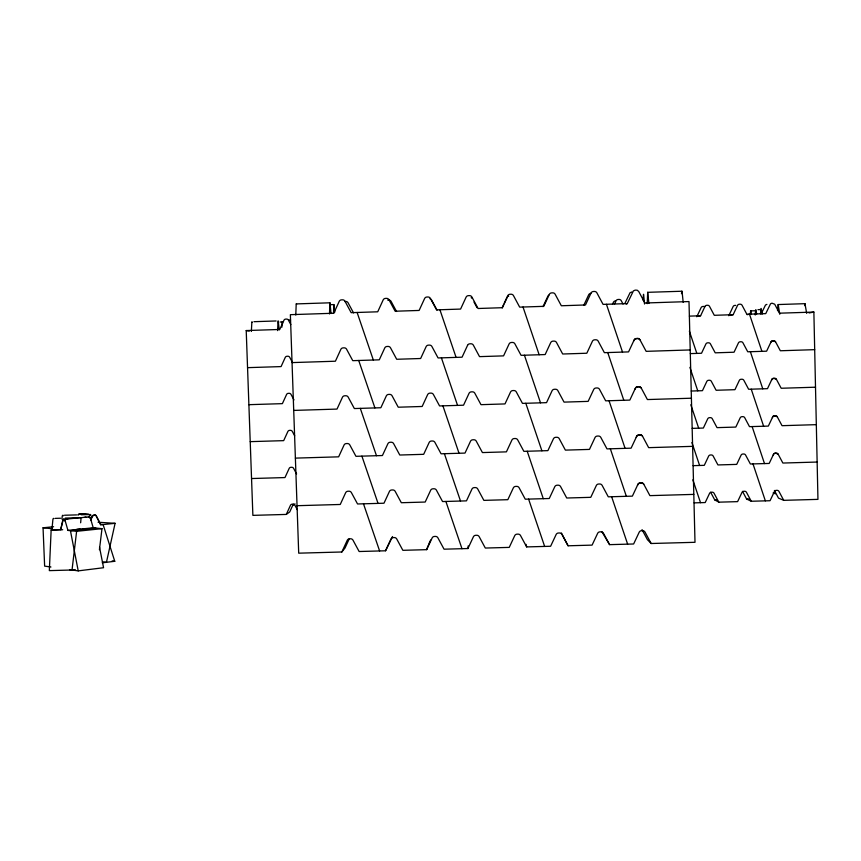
<?xml version="1.0" encoding="UTF-8"?>
<svg xmlns="http://www.w3.org/2000/svg" width="861" height="861" viewBox="0 0 861 861"><rect width="100%" height="100%" fill="white"/><g stroke="black" fill="none" stroke-linecap="round" stroke-linejoin="round"><path stroke-width="1.29" d="M333.541 313.404L333.767 304.643A6.339 0.613 87.8 0 1 333.939 304.633L334.703 312.295M329.526 313.942L329.817 302.857A6.501 0.646 87.8 0 1 329.989 302.846L331.022 313.522M643.189 300.381L643.425 294.516A6.382 0.667 88.8 0 1 643.608 294.333L644.545 304.03M295.786 315.051L296.206 303.976A6.501 0.786 87.7 0 1 296.421 303.965L296.593 304.396M647.224 303.664L647.687 292.32L682.052 291.233L683.182 302.319M277.619 330.613L278.038 320.959A5.069 0.678 87.7 0 1 278.221 320.927L279.276 329.86M281.913 327.191L282.171 321.992A4.972 0.646 87.7 0 1 282.354 321.971L282.612 323.09M251.358 331.463L251.864 321.81A5.069 0.764 87.6 0 1 252.069 321.788L252.305 322.477M61.303 529.515L51.143 530.064L49.335 570.628L75.187 569.917M681.503 293.676L681.804 291.19M750.297 314.319L750.609 311.015A4.649 0.807 89 0 1 750.835 310.896L754.871 310.767M755.237 315.008L755.689 309.842A4.736 0.839 89 0 1 755.915 309.723L756.625 314.136M760.489 313.888L760.963 308.615A4.832 0.872 89 0 1 761.189 308.496L762.06 314.168M777.505 310.627L778.183 304.546L804.97 303.675L806.682 313.393M80.643 522.788L80.977 519.075A2.131 0.57 89.1 0 1 81.429 517.719A5.457 1.453 89.1 0 1 81.817 517.655A2.131 0.57 89.1 0 1 81.978 517.838M61.949 519.118L62.175 516.697A2.077 0.581 89.1 0 1 62.638 515.373A5.338 1.485 89.1 0 1 63.036 515.319A2.077 0.581 89.1 0 1 63.327 515.825M642.026 529.623L647.429 539.696L651.153 543.506L694.999 542.301L689.004 301.565L644.9 303.007L638.711 291.47L637.205 290.211L635.181 290.125L633.395 290.9L627.271 303.589L603.077 304.385L596.888 292.848A2.648 2.637 -44.1 0 0 594.488 291.47A6.78 6.748 -43.6 0 0 592.659 291.631A2.648 2.637 -44.2 0 0 591.055 293.02L585.491 304.966L561.329 305.763L555.141 294.236A2.637 2.626 -49.2 0 0 552.74 292.858A6.77 6.737 -48.7 0 0 550.922 293.02A2.637 2.626 -49.3 0 0 549.329 294.408L543.775 306.344L519.667 307.129L513.479 295.614A2.637 2.626 -56.6 0 0 511.079 294.236A6.759 6.737 -56.3 0 0 509.26 294.397A2.637 2.626 -56.9 0 0 507.667 295.786L502.146 307.711L478.081 308.496L471.893 297.002A2.637 2.626 -66.8 0 0 469.503 295.624A6.748 6.727 -66.9 0 0 467.684 295.775A2.637 2.626 -67.2 0 0 466.092 297.163L460.592 309.077L436.57 309.863L430.382 298.38A2.626 2.615 -78.1 0 0 427.992 297.002A6.737 6.716 -78.5 0 0 426.184 297.153A2.626 2.615 -78.4 0 0 424.602 298.541L419.124 310.444L395.145 311.23L388.957 299.746A2.626 2.615 -87.5 0 0 386.567 298.38A6.727 6.705 -88.1 0 0 384.759 298.53A2.626 2.615 -87.7 0 0 383.177 299.919L377.721 311.8L351.159 312.672L344.97 301.21A2.626 2.605 85.6 0 0 342.592 299.832A6.727 6.694 85 0 0 340.784 299.994A2.626 2.605 85.5 0 0 339.212 301.372L333.777 313.243L290.372 314.674L298.702 553.171L341.849 551.987L347.252 540.288A2.605 2.583 39.4 0 1 348.823 538.932A6.662 6.63 38.9 0 1 350.61 538.782A2.605 2.583 39.2 0 1 352.978 540.148L359.134 551.514L385.545 550.792L390.969 539.072A2.605 2.594 33 0 1 392.541 537.716A6.673 6.64 32.6 0 1 394.338 537.576A2.605 2.594 32.8 0 1 396.706 538.943L402.862 550.319L426.701 549.662L432.147 537.931A2.605 2.594 25.3 0 1 433.718 536.575A6.684 6.651 25.1 0 1 435.526 536.435A2.605 2.594 25.1 0 1 437.894 537.802L444.05 549.189L467.932 548.532L468.18 545.928M51.908 529.784L52.865 519.872A2.131 0.603 89.2 0 1 53.35 518.516A5.457 1.55 89.2 0 1 53.769 518.451A2.131 0.603 89.2 0 1 53.931 518.634M804.561 305.601L804.97 303.675M99.413 549.748L101.996 528.665L76.618 531.312L72.033 570.004L74.692 569.67M98.068 522.229L115.094 523.327L106.441 562.298L102.524 561.781M426.701 549.662L427.982 545.734M290.814 324.586L288.413 320.152A2.034 2.013 77.9 0 0 286.562 319.087A5.198 5.166 77.4 0 0 285.174 319.205A2.034 2.013 77.8 0 0 283.958 320.281L279.771 329.462L246.214 330.559L252.876 515.362L286.282 514.426L290.448 505.342A2.013 2.002 49.3 0 1 291.653 504.288A5.166 5.134 48.9 0 1 293.052 504.169A2.013 2.002 49.3 0 1 294.882 505.235L297.271 509.637M293.289 504.169L289.705 511.972L286.282 514.426M349.243 538.857L345.013 548.016L341.849 551.987M467.566 345.326L462.066 357.197L438.077 357.961L431.899 346.488A2.626 2.615 -83.7 0 0 429.51 345.121A6.716 6.705 -84.9 0 0 427.702 345.272A2.626 2.615 -84.2 0 0 426.12 346.649L420.642 358.51L396.695 359.274L390.517 347.822A2.615 2.615 83.9 0 0 388.128 346.445A6.716 6.694 82.7 0 0 386.32 346.596A2.615 2.615 83.6 0 0 384.749 347.973L379.292 359.833L352.762 360.673L346.585 349.222A2.615 2.605 77.5 0 0 344.196 347.855A6.705 6.684 76.6 0 0 342.398 348.005A2.615 2.605 77.4 0 0 340.827 349.383L335.403 361.222L292.051 362.599M392.519 536.532L385.545 550.792M502.297 308.001L503.911 304.503M504.449 303.341L507.151 297.508A2.583 2.572 -56.8 0 1 507.527 296.937M428.52 544.582L430.651 539.998M542.99 306.656L547.876 296.162A2.583 2.572 -49.3 0 1 548.791 295.108M467.932 548.532L473.399 536.79A2.615 2.594 16.7 0 1 474.981 535.434A6.694 6.662 16.7 0 1 476.79 535.284A2.615 2.594 16.5 0 1 479.168 536.661L485.313 548.048L509.238 547.392L514.738 535.65A2.615 2.605 8.5 0 1 516.32 534.283A6.705 6.662 8.7 0 1 518.128 534.143A2.615 2.605 8.3 0 1 520.507 535.51L526.652 546.918L550.62 546.261L556.141 534.498A2.615 2.605 1.9 0 1 557.734 533.142A6.716 6.673 2.2 0 1 559.542 532.991A2.615 2.605 1.7 0 1 561.932 534.369L568.077 545.788L592.088 545.121L597.631 533.357A2.626 2.605 -3.2 0 1 599.224 531.99A6.727 6.684 -2.8 0 1 601.043 531.84A2.626 2.605 -3.3 0 1 603.432 533.217L609.577 544.647L633.631 543.991L639.196 532.206A2.626 2.605 -6.9 0 1 640.799 530.839A6.737 6.684 -6.5 0 1 642.618 530.688A2.626 2.605 -7 0 1 645.007 532.066L651.153 543.506M583.769 305.321L588.676 294.806A2.583 2.572 -44.2 0 1 590.237 293.45A6.63 6.597 -43.6 0 1 590.926 293.332M612.451 304.353L613.419 302.286A2.303 2.292 -41 0 1 615.443 300.941M614.56 304.019L616.045 300.844A2.346 2.335 -40.9 0 1 618.101 299.488A6.027 5.984 -40.4 0 1 619.737 299.52A2.346 2.335 -40.8 0 1 621.222 300.65L623.052 304.073M624.903 303.363L630.048 292.74L631.802 291.976M696.818 316.751L701.102 307.635A2.023 2.013 -35.3 0 1 702.328 306.581A5.188 5.144 -34.9 0 1 703.728 306.462A2.023 2.013 -35.2 0 1 704.793 306.72M698.077 316.417L700.596 315.761L704.965 306.473A2.066 2.045 -35.2 0 1 706.214 305.397A5.284 5.241 -34.9 0 1 707.645 305.278A2.066 2.045 -35.2 0 1 709.507 306.355L714.296 315.309L733.152 314.695L737.533 305.407A2.066 2.045 -34.2 0 1 738.781 304.331A5.295 5.241 -33.9 0 1 740.212 304.213A2.066 2.045 -34.2 0 1 742.074 305.278L746.864 314.254L765.741 313.63L770.552 303.772L771.951 303.169L774.696 304.213L779.485 313.189L813.871 312.069L817.95 499.369L783.725 500.338L778.495 498.11L774.394 490.447M728.793 315.718L733.098 306.591A2.023 2.013 -34.2 0 1 734.325 305.526A5.198 5.144 -33.9 0 1 735.724 305.407M761.468 313.275L765.526 304.988L766.903 304.385M80.557 517.665L63.273 519.409L60.7 529.644L62.724 520.388A2.142 1.076 85 0 1 63.359 519.377A5.5 2.755 84.9 0 1 64.101 519.366L65.35 521.432M633.674 340.978L634.665 339.256L637.57 338.438A2.648 2.626 -34.2 0 1 639.971 339.815L646.148 351.342L690.21 349.943M634.944 389.204L635.935 387.482L638.84 386.675A2.637 2.626 -26.9 0 1 641.241 388.053L647.407 399.558L691.415 398.212M636.214 437.313L637.194 435.601L640.1 434.794A2.637 2.626 -19.3 0 1 642.5 436.172L648.656 447.655L692.61 446.353M637.474 485.313L638.453 483.602L641.359 482.806A2.637 2.615 -12.5 0 1 643.748 484.183L649.904 495.635L693.805 494.386M770.627 342.7L771.402 341.354L773.684 340.719A2.066 2.045 -30.1 0 1 775.546 341.795L780.335 350.761L814.689 349.663M771.488 380.207L772.263 378.862L774.534 378.237A2.066 2.045 -26.7 0 1 776.407 379.314L781.185 388.257L815.507 387.202M772.349 417.639L773.124 416.304L775.384 415.68A2.056 2.034 -23.3 0 1 777.257 416.756L782.036 425.689L816.325 424.656M773.2 455.006L773.974 453.672L776.245 453.047A2.056 2.034 -20 0 1 778.107 454.124L782.875 463.046L817.132 462.045M293.45 505.02L295.054 503.911M626.195 304.116L627.271 303.589M80.105 528.988L76.812 529.343M729.88 315.46L733.152 314.695M747.176 314.674L749.49 314.168L761.91 351.342M809.071 312.952L813.871 312.069M69.526 569.648L78.222 570.875L103.557 567.722L99.532 547.241M102.276 562.803L114.761 561.286L103.094 524.553L100.479 524.306M84.733 517.257L85.982 517.127M63.273 519.409L64.091 519.366A2.142 1.076 85 0 1 65.124 520.636L67.933 530.408L93.225 527.782L101.996 528.665M95.754 528.03L70.43 530.667L78.222 570.875M100.759 524.79L96.314 515.965A2.099 1.84 -80.9 0 0 94.624 514.975L92.224 516.363L90.835 519.979L92.224 516.363A2.099 1.84 -80.9 0 1 93.343 515.179A5.37 4.703 -80.6 0 1 94.624 514.975L95.894 515.416L100.759 524.79L115.094 523.327M50.939 567.012L44.632 566.118L43.05 527.793L53.576 526.728M82.645 517.461L89.361 516.891L90.62 518.935M66.34 519.054L67.901 518.903M296.292 303.911L329.881 302.803M331.098 304.676L333.831 304.59M253.952 321.691L276.09 320.97M280.105 322.014L282.247 321.939M757.971 309.659L760.037 309.583M689.381 316.127L700.596 315.761M247.548 367.658L281.073 366.592L285.26 357.423A2.023 2.013 72.4 0 1 286.476 356.368A5.198 5.166 72 0 1 287.865 356.239A2.023 2.013 72.5 0 1 289.705 357.304L292.105 361.738M690.318 353.613L701.521 353.258L705.891 344.002A2.056 2.045 -31.2 0 1 707.139 342.926A5.274 5.231 -30.9 0 1 708.56 342.807A2.056 2.045 -31.2 0 1 710.422 343.873L715.211 352.827L734.046 352.224L738.415 342.958A2.066 2.045 -30.6 0 1 739.674 341.882A5.284 5.231 -30.3 0 1 741.095 341.763A2.066 2.045 -30.6 0 1 742.957 342.839L747.746 351.794L766.613 351.191L771.004 341.925A2.066 2.045 -30.1 0 1 772.801 340.752L775.546 341.795M248.883 404.681L282.386 403.648L286.562 394.51A2.023 2.013 66.4 0 1 287.778 393.445A5.188 5.155 65.9 0 1 289.167 393.326A2.023 2.013 66.5 0 1 291.007 394.392L293.999 399.924M691.243 391.034L702.447 390.69L706.806 381.455A2.056 2.034 -27 0 1 708.054 380.379A5.274 5.22 -26.7 0 1 709.475 380.261A2.056 2.034 -27 0 1 711.337 381.326L716.115 390.27L734.939 389.689L739.308 380.444A2.056 2.034 -26.8 0 1 740.557 379.367A5.274 5.231 -26.5 0 1 741.978 379.249A2.056 2.034 -26.8 0 1 743.85 380.325L748.629 389.258L767.474 388.677L771.854 379.432A2.066 2.045 -26.7 0 1 773.662 378.259L776.407 379.314M293.719 410.417L337.017 409.083L342.441 397.287A2.615 2.605 66.3 0 1 344.013 395.909A6.694 6.673 65.3 0 1 345.81 395.759A2.615 2.605 66.4 0 1 348.188 397.125L354.366 408.555L380.863 407.737L386.309 395.92A2.615 2.605 67.6 0 1 387.88 394.553A6.705 6.684 66 0 1 389.689 394.403A2.615 2.605 67.7 0 1 392.067 395.769L398.245 407.21L422.159 406.478L427.626 394.639A2.615 2.615 0 0 1 429.208 393.273A6.705 6.694 68.4 0 1 431.017 393.122A2.615 2.615 0 0 1 433.406 394.489L439.573 405.94L463.541 405.208L469.03 393.359A2.615 2.615 0 0 1 470.612 391.992A6.716 6.705 0 0 1 472.42 391.841A2.615 2.615 0 0 1 474.809 393.208L480.987 404.67L504.998 403.927L510.508 392.078A2.626 2.615 0 0 1 512.091 390.7A6.727 6.716 -27.7 0 1 513.909 390.55A2.626 2.615 0 0 1 516.299 391.927L522.476 403.389L546.531 402.657L552.062 390.786A2.626 2.626 -28 0 1 553.655 389.409A6.737 6.716 -26.8 0 1 555.474 389.258A2.626 2.626 -28 0 1 557.863 390.636L564.041 402.119L588.138 401.377L593.703 389.506A2.637 2.626 -27.3 0 1 595.295 388.128A6.759 6.727 -26.4 0 1 597.114 387.967A2.637 2.626 -27.3 0 1 599.514 389.344L605.681 400.839L629.832 400.096L635.407 388.214A2.637 2.626 -26.9 0 1 637.721 386.707L639.734 386.804L641.241 388.053M250.217 441.65L283.678 440.649L287.865 431.522A2.023 2.013 60.3 0 1 289.07 430.468A5.177 5.144 59.7 0 1 290.458 430.349A2.023 2.013 60.2 0 1 292.299 431.404L294.688 435.827M692.179 428.38L703.362 428.046L707.72 418.833A2.056 2.034 -22.7 0 1 708.969 417.768A5.263 5.22 -22.4 0 1 710.39 417.65A2.056 2.034 -22.7 0 1 712.251 418.715L717.03 427.637L735.821 427.078L740.191 417.854A2.056 2.034 -23 0 1 741.439 416.778A5.274 5.22 -22.7 0 1 742.86 416.659A2.056 2.034 -23.1 0 1 744.733 417.736L749.5 426.658L768.335 426.098L772.715 416.864A2.056 2.034 -23.3 0 1 774.513 415.702L777.257 416.756M295.377 458.117L338.631 456.836L344.045 445.062A2.605 2.594 54.7 0 1 345.616 443.695A6.684 6.651 53.7 0 1 347.413 443.544A2.605 2.594 54.6 0 1 349.792 444.922L355.959 456.319L382.424 455.534L387.87 443.759A2.615 2.605 49.5 0 1 389.441 442.393A6.694 6.673 48.2 0 1 391.238 442.242A2.615 2.605 49.3 0 1 393.617 443.609L399.784 455.028L423.677 454.317L429.144 442.522A2.615 2.605 0 0 1 430.715 441.155A6.694 6.684 35.6 0 1 432.523 441.004A2.615 2.605 0 0 1 434.902 442.371L441.069 453.801L465.005 453.09L470.493 441.284A2.615 2.615 0 0 1 472.076 439.917A6.705 6.694 10.9 0 1 473.884 439.767A2.615 2.615 0 0 1 476.262 441.144L482.429 452.574L506.408 451.864L511.918 440.046A2.615 2.615 -7.4 0 1 513.5 438.68A6.716 6.705 -6.2 0 1 515.319 438.529A2.626 2.615 -7.7 0 1 517.709 439.906L523.875 451.347L547.897 450.637L553.429 438.809A2.626 2.615 -14.3 0 1 555.011 437.442A6.727 6.705 -13.3 0 1 556.83 437.291A2.626 2.615 -14.4 0 1 559.22 438.658L565.386 450.12L589.462 449.41L595.016 437.571A2.626 2.615 -17.5 0 1 596.608 436.193A6.748 6.716 -16.7 0 1 598.427 436.043A2.637 2.615 -17.5 0 1 600.817 437.42L606.983 448.893L631.102 448.172L636.677 436.323A2.637 2.615 -19.3 0 1 638.98 434.827L640.993 434.923L642.5 436.172M251.541 478.544L284.98 477.564L289.156 468.459A2.023 2.002 54.4 0 1 290.361 467.405A5.177 5.144 53.9 0 1 291.761 467.297A2.023 2.002 54.4 0 1 293.59 468.352L296.582 473.873M693.105 465.661L704.287 465.338L708.635 456.147A2.045 2.034 -18.6 0 1 709.884 455.082A5.252 5.209 -18.2 0 1 711.294 454.963A2.056 2.034 -18.6 0 1 713.156 456.029L717.934 464.94L736.715 464.391L741.073 455.189A2.056 2.034 -19.3 0 1 742.322 454.124A5.263 5.209 -19 0 1 743.743 454.005A2.056 2.034 -19.4 0 1 745.604 455.082L750.383 463.993L769.185 463.444L773.565 454.242A2.056 2.034 -19.9 0 1 775.374 453.08L778.107 454.124M297.045 505.698L340.246 504.471L345.648 492.729A2.605 2.594 45.5 0 1 347.22 491.373A6.673 6.64 44.9 0 1 349.017 491.222A2.605 2.594 45.4 0 1 351.385 492.589L357.552 503.976L383.984 503.222L389.42 491.47A2.605 2.594 38.6 0 1 390.991 490.113A6.684 6.651 37.9 0 1 392.788 489.963A2.605 2.594 38.4 0 1 395.167 491.33L401.323 502.727L425.194 502.049L430.651 490.286A2.605 2.605 28.4 0 1 432.222 488.919A6.684 6.662 27.9 0 1 434.03 488.779A2.605 2.605 28.1 0 1 436.409 490.146L442.565 501.554L466.468 500.865L471.946 489.102A2.615 2.605 15.3 0 1 473.528 487.735A6.694 6.673 15.3 0 1 475.337 487.584A2.615 2.605 14.9 0 1 477.715 488.962L483.871 500.37L507.829 499.692L513.328 487.907A2.615 2.605 3.6 0 1 514.91 486.54A6.705 6.684 4 0 1 516.729 486.39A2.615 2.605 3.3 0 1 519.108 487.767L525.264 499.197L549.264 498.508L554.785 486.713A2.626 2.615 -4.3 0 1 556.378 485.346A6.716 6.694 -3.7 0 1 558.186 485.195A2.626 2.615 -4.4 0 1 560.576 486.573L566.732 498.013L590.775 497.324L596.329 485.518A2.626 2.615 -9.2 0 1 597.921 484.151A6.737 6.694 -8.7 0 1 599.74 484A2.626 2.615 -9.3 0 1 602.13 485.378L608.286 496.829L632.372 496.14L637.936 484.323A2.637 2.615 -12.4 0 1 640.24 482.838L642.252 482.924L643.748 484.183M64.478 515.244L76.607 514.9M81.182 514.77L88.887 514.544M55.244 518.376L60.614 518.236M65.296 518.096L80.181 517.665M710.648 492.266L714.748 499.918L717.385 499.843M742.505 491.362L746.605 499.014L749.124 498.939M694.138 502.867L705.202 502.555L709.55 493.385A2.045 2.034 -14.7 0 1 710.788 492.32A5.252 5.198 -14.4 0 1 712.208 492.201A2.045 2.034 -14.7 0 1 714.07 493.278L718.838 502.167L737.597 501.64L741.967 492.46A2.056 2.034 -15.8 0 1 743.204 491.394A5.252 5.198 -15.5 0 1 744.625 491.276A2.056 2.034 -15.8 0 1 746.487 492.352L751.255 501.253L770.046 500.725L774.426 491.534A2.056 2.034 -16.7 0 1 775.675 490.469A5.263 5.209 -16.5 0 1 777.096 490.35A2.056 2.034 -16.8 0 1 778.957 491.427L783.725 500.338M51.143 530.064L62.692 529.741M88.705 514.437L82.129 513.845M82.656 513.92L89.802 514.555M43.05 527.793L51.875 528.719M67.933 530.408L76.618 531.312M112.134 560.942L114.761 561.286M778.183 304.546L779.765 314.265M246.214 330.559L249.313 331.098M647.687 292.32L648.893 303.438M81.58 514.157L80.299 513.716A5.306 4.682 -80.2 0 0 79.051 513.909A2.066 1.83 -80.5 0 0 77.953 515.061L80.299 513.716A2.066 1.83 -80.5 0 1 81.687 514.254M773.156 492.89L775.374 493.816M746.605 499.014L751.255 501.253M750.835 310.896L751.438 314.48M714.748 499.918L718.838 502.167M639.971 339.815L638.464 338.567L636.451 338.47A2.648 2.626 -34.3 0 0 634.148 339.977L628.552 351.901L604.379 352.676L598.201 341.16A2.637 2.626 -36.6 0 0 595.801 339.783A6.77 6.737 -35.9 0 0 593.982 339.934A2.637 2.626 -36.7 0 0 592.379 341.322L586.815 353.236L562.685 354L556.507 342.495A2.637 2.626 -40.6 0 0 554.107 341.117A6.759 6.727 -39.8 0 0 552.288 341.268A2.637 2.626 -40.8 0 0 550.696 342.656L545.153 354.56L521.066 355.324L514.889 343.83A2.626 2.626 -48.3 0 0 512.499 342.452A6.737 6.727 -47.4 0 0 510.681 342.613A2.626 2.626 -48.6 0 0 509.088 343.991L503.567 355.873L479.534 356.637L473.356 345.164A2.626 2.626 0 0 0 470.967 343.787A6.727 6.716 -63.4 0 0 469.148 343.937A2.626 2.626 0 0 0 467.555 345.315M609.577 544.647L601.979 531.872M473.991 302.071L477.016 307.689M561.404 533.002L568.077 545.788M437.044 310.143L431.598 300.037A2.572 2.561 -77.9 0 0 431.178 299.467M396.534 311.478L391.088 301.382A2.572 2.561 -87.3 0 0 389.441 300.102M353.537 312.898L348.081 302.803A2.561 2.551 85.8 0 0 345.756 301.458A6.576 6.544 85.1 0 0 344.669 301.501M357.121 312.478L373.33 360.016M358.714 360.479L374.912 407.92M360.307 408.372L376.483 455.717M361.9 456.147L378.044 503.394M363.482 503.803L379.615 550.954M439.917 309.756L456.082 357.39M441.413 357.853L457.557 405.391M442.909 405.832L459.031 453.273M444.394 453.704L460.506 501.037M445.89 501.457L461.97 548.694M610.341 448.796L626.356 496.313M611.633 496.732L627.637 544.152M523.014 307.022L539.147 354.743M524.424 355.216L540.525 402.84M525.813 403.292L541.903 450.82M527.212 451.25L543.28 498.68M528.6 499.1L544.647 546.423M690.823 404.756L698.68 428.186M691.91 442.543L699.606 465.478M692.836 479.803L700.531 502.695M606.435 304.277L622.525 352.095M607.748 352.569L623.805 400.279M609.039 400.742L625.086 448.355M750.372 351.708L762.771 388.828M751.244 389.183L763.632 426.238M752.127 426.582L764.493 463.584M752.998 463.918L765.354 500.854M689.37 331.13L696.829 353.408M689.887 367.356L697.754 390.829M93.225 527.782L90.394 518.15A2.12 1.087 84.9 0 0 89.361 516.891A5.424 2.787 84.9 0 0 88.608 516.901A2.12 1.087 85 0 0 88.339 517.106M526.028 544.335L526.652 546.918M471.193 297.68A2.572 2.561 -66.7 0 1 471.753 298.121M508.065 296.464A2.583 2.572 -56.8 0 1 508.711 296.152M387.676 300.069A6.576 6.554 -87.9 0 1 388.763 300.037M429.951 298.767A2.572 2.561 -77.9 0 1 430.608 299.025M290.534 320.077A1.991 1.98 78 0 0 290.006 320.023A5.112 5.08 77.5 0 0 288.629 320.141M90.868 515.47A2.077 0.538 89 0 0 90.491 514.534A5.338 1.388 89.1 0 0 90.114 514.598A2.088 0.538 89 0 0 89.748 515.416"/></g></svg>
